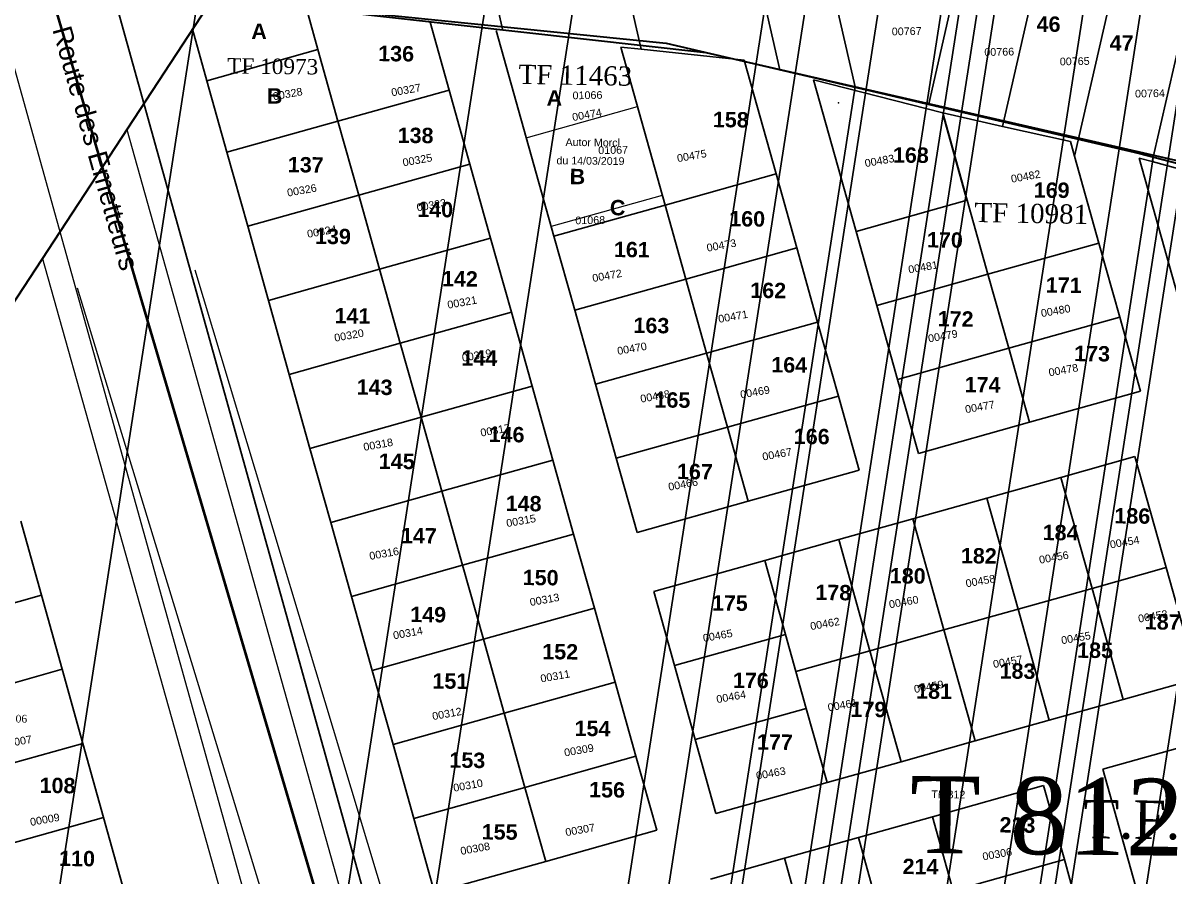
# Model space of a CAD drawing. Header units: metres. Extents: x 0 to 1324930, y 0 to 1631912.
# Drawn here: x 253627.8 to 253776.7, y 1630561.1 to 1630672.1 of the extents above; entities that cross this region are included whole.
import ezdxf
from ezdxf.enums import TextEntityAlignment as Align

# ---------------------------------------------------------------- set-up
doc = ezdxf.new("R2010")
doc.units = ezdxf.units.M
doc.header["$MEASUREMENT"] = 0
for name, color, linetype in [('A_revoir_geometrie_aberrante', 7, 'Continuous'), ('A_revoir_niveau_0', 7, 'Continuous'), ('historique_numero_parcelle', 7, 'Continuous'), ('limites_parcelles', 7, 'Continuous'), ('limites_sections', 7, 'Continuous'), ('limites_tf', 7, 'Continuous'), ('numero_lot', 7, 'Continuous'), ('numero_parcelle', 7, 'Continuous'), ('toponymie', 7, 'Continuous')]:
    doc.layers.add(name, color=color, linetype=linetype)
for name, color, linetype, lineweight in [('Autorisation de Morceller', 7, 'Continuous', 0), ('LimiteTF', 4, 'Continuous', 13), ('LOTI MAIRIE DIAM', 7, 'Continuous', 0), ('morcellements', 5, 'Continuous', 13), ('Nom_rues', 7, 'Continuous', 0), ('TITRE FONCIER', 7, 'Continuous', 0), ('TopoAlt', 3, 'Continuous', 0), ('TopoMat', 4, 'Continuous', 0)]:
    doc.layers.add(name, color=color, linetype=linetype, lineweight=lineweight)
doc.layers.add('Lignes HT Vectorisées', color=6, linetype='Continuous', lineweight=0, true_color=0xff00ff)
doc.styles.add('Arial 4.0', font='arial.ttf', dxfattribs={"width": 0.99, "height": 4e-06})
doc.styles.get("Standard").update_dxf_attribs({"font": 'txt.shx'})
doc.styles.add('Style-Arial', font='arial.ttf')
doc.styles.add('Style-FANCY', font='times.ttf')
doc.styles.add('style1', font='')
doc.styles.get('style1').set_extended_font_data('Times New Roman', bold=True)

# ---------------------------------------------------------------- blocks, each defined once
blk = doc.blocks.new('*U84')
at = {"layer": 'LimiteTF', "color": 5, "linetype": 'Continuous', "lineweight": 30}
for p, q in [((-149.024134, -136.935031), (-84.974134, -144.115031)), ((-84.974134, -144.115031), (-23.334134, -158.255031))]:
    blk.add_line(p, q, dxfattribs=at)
blk = doc.blocks.new('TCPOINT_108_1')
at = {"color": 0, "lineweight": -2}
blk.add_point((0, 0), dxfattribs=at)
at = {"layer": 'TopoAlt', "lineweight": -2}
blk.add_attdef('ALT', text='', height=0.00762, dxfattribs=at).set_placement((0.00254, -0.00254), align=Align.TOP_LEFT)
at = {"layer": 'TopoMat', "lineweight": -2}
blk.add_attdef('MAT', (0.00254, 0.00254), '', height=0.01524, dxfattribs=at)

msp = doc.modelspace()

# ---------------------------------------------------------------- linework, layer by layer
at = {"layer": 'A_revoir_geometrie_aberrante'}
for p in [(253818.61986, 1630923.38749), (253724.3939, 1630908.56345), (253783.36023, 1630905.73622), (253774.25578, 1630899.93366), (253814.74338, 1630885.17909), (253782.48128, 1630855.73806), (253817.74311, 1630841.65067), (253797.24446, 1630828.58239), (253747.95549, 1630826.37614), (253772.91621, 1630823.75877), (253668.05397, 1630787.75301), (253715.06164, 1630775.13962), (253758.56079, 1630716.32), (253733.98882, 1630702.58123), (253767.09052, 1630682.50395), (253736.02348, 1630663.7972), (253774.846, 1630654.88448)]:
    msp.add_line(p, (0, 0), dxfattribs=at)
at = {"layer": 'A_revoir_niveau_0', "color": 80, "linetype": 'Continuous', "lineweight": 0}
for p, q in [((253650.18538, 1630640.01605), (253678.26538, 1630546.70405)), ((253634.86838, 1630637.67705), (253665.29938, 1630537.90305))]:
    msp.add_line(p, q, dxfattribs=at)
at = {"layer": 'Autorisation de Morceller', "color": 1, "linetype": 'Continuous', "lineweight": 0, "flags": 128}
msp.add_lwpolyline([(253707.72, 1630661.23), (253711.31, 1630648.41), (253696.87, 1630644.36), (253696.51, 1630645.63), (253693.27, 1630657.18), (253707.72, 1630661.23)], close=True, dxfattribs=at)
at = {"layer": 'Lignes HT Vectorisées', "color": 5, "flags": 128}
msp.add_lwpolyline([(253756.66915, 1629670.28747), (253861.6214, 1629827.96483), (253775.88294, 1630131.98512), (253683.84738, 1630461.07475), (253586.37462, 1630811.1062), (253617.63126, 1631056.92065), (253648.5016, 1631303.4799), (253822.38623, 1631416.29853), (253967.16361, 1631512.85749)], dxfattribs=at)
at = {"layer": 'limites_parcelles'}
for p, q in [((253601.63646, 1630812.21548), (253698.29535, 1630465.10671)), ((253687.33685, 1630683.77638), (253690.21349, 1630671.1429)), ((253722.50488, 1630682.48654), (253726.25178, 1630666.0311)), ((253708.20746, 1630668.69752), (253705.92685, 1630678.71339)), ((253736.02256, 1630663.7932), (253732.8748, 1630677.61081)), ((253749.40561, 1630678.16471), (253745.6025, 1630661.59626)), ((253759.1532, 1630675.92702), (253755.1894, 1630658.65649)), ((253649.84822, 1630671.29733), (253652.57738, 1630675.46605)), ((253664.67695, 1630673.9761), (253666.1724, 1630668.64465)), ((253768.90079, 1630673.68946), (253764.56531, 1630654.79935)), ((253651.72796, 1630664.59621), (253649.84822, 1630671.29733)), ((253680.75098, 1630672.20961), (253683.22562, 1630663.3873)), ((253689.35613, 1630671.14905), (253696.8694, 1630644.36394)), ((253778.6485, 1630671.45177), (253774.65846, 1630654.06728)), ((253666.1724, 1630668.64465), (253651.72796, 1630664.59621)), ((253666.1724, 1630668.64465), (253668.78319, 1630659.33685)), ((253708.20746, 1630668.69752), (253705.54343, 1630668.9802)), ((253705.54343, 1630668.9802), (253711.31197, 1630648.41505)), ((253708.20746, 1630668.69752), (253721.59973, 1630667.27644)), ((253721.59973, 1630667.27644), (253725.75404, 1630652.46601)), ((253651.72796, 1630664.59621), (253654.33957, 1630655.28606)), ((253747.41525, 1630660.40103), (253730.63302, 1630664.69087)), ((253730.63302, 1630664.69087), (253736.15696, 1630644.99774)), ((253745.6025, 1630661.59626), (253736.02256, 1630663.7932)), ((253683.22562, 1630663.3873), (253668.78319, 1630659.33685)), ((253683.22562, 1630663.3873), (253685.92637, 1630653.75891)), ((253668.78319, 1630659.33685), (253654.33957, 1630655.28606)), ((253668.78319, 1630659.33685), (253671.48407, 1630649.70788)), ((253747.41525, 1630660.40103), (253750.59954, 1630649.04884)), ((253755.1894, 1630658.65649), (253747.41525, 1630660.40103)), ((253755.1894, 1630658.65649), (253764.04054, 1630656.67028)), ((253764.04054, 1630656.67028), (253764.56531, 1630654.79935)), ((253654.33957, 1630655.28606), (253657.04076, 1630645.65657)), ((253764.56531, 1630654.79935), (253767.74263, 1630643.47149)), ((253685.92637, 1630653.75891), (253671.48407, 1630649.70788)), ((253685.92637, 1630653.75891), (253688.62712, 1630644.13052)), ((253774.65846, 1630654.06728), (253772.94835, 1630654.532)), ((253772.94835, 1630654.532), (253780.84673, 1630626.37461)), ((253793.9573, 1630648.82287), (253774.65846, 1630654.06728)), ((253725.75404, 1630652.46601), (253711.31197, 1630648.41505)), ((253725.75404, 1630652.46601), (253728.45479, 1630642.83762)), ((253671.48407, 1630649.70788), (253657.04076, 1630645.65657)), ((253671.48407, 1630649.70788), (253674.18478, 1630640.07948)), ((253750.59954, 1630649.04884), (253736.15696, 1630644.99774)), ((253750.59954, 1630649.04884), (253753.3003, 1630639.42045)), ((253711.31197, 1630648.41505), (253696.8694, 1630644.36394)), ((253711.31197, 1630648.41505), (253714.01274, 1630638.78666)), ((253657.04076, 1630645.65657), (253659.74164, 1630636.02821)), ((253696.8694, 1630644.36394), (253699.57017, 1630634.73556)), ((253736.15696, 1630644.99774), (253738.85773, 1630635.36935)), ((253688.62712, 1630644.13052), (253674.18478, 1630640.07948)), ((253688.62712, 1630644.13052), (253691.32787, 1630634.50212)), ((253767.74263, 1630643.47149), (253753.3003, 1630639.42045)), ((253767.74263, 1630643.47149), (253770.44328, 1630633.84306)), ((253728.45479, 1630642.83762), (253714.01274, 1630638.78666)), ((253728.45484, 1630642.83763), (253728.45479, 1630642.83762)), ((253728.45479, 1630642.83762), (253731.15554, 1630633.20922)), ((253674.18478, 1630640.07948), (253659.74164, 1630636.02821)), ((253674.18478, 1630640.07948), (253676.8855, 1630630.45108)), ((253714.01274, 1630638.78666), (253699.57017, 1630634.73556)), ((253714.01274, 1630638.78666), (253716.71351, 1630629.15827)), ((253753.3003, 1630639.42045), (253738.85773, 1630635.36935)), ((253753.3003, 1630639.42045), (253756.00106, 1630629.79206)), ((253659.74164, 1630636.02821), (253662.44251, 1630626.39986)), ((253691.32787, 1630634.50212), (253676.8855, 1630630.45108)), ((253691.32794, 1630634.50214), (253691.32787, 1630634.50212)), ((253691.32787, 1630634.50212), (253694.02862, 1630624.87373)), ((253699.57017, 1630634.73556), (253702.27095, 1630625.10717)), ((253738.85773, 1630635.36935), (253741.5585, 1630625.74096)), ((253731.15554, 1630633.20922), (253716.71351, 1630629.15827)), ((253731.15554, 1630633.20922), (253733.85629, 1630623.58083)), ((253770.44328, 1630633.84306), (253756.00106, 1630629.79206)), ((253770.44328, 1630633.84306), (253773.14392, 1630624.21464)), ((253676.8855, 1630630.45108), (253662.44251, 1630626.39986)), ((253676.8855, 1630630.45108), (253679.58622, 1630620.82267)), ((253756.00106, 1630629.79206), (253741.5585, 1630625.74096)), ((253756.00106, 1630629.79206), (253758.70182, 1630620.16367)), ((253716.71351, 1630629.15827), (253702.27095, 1630625.10717)), ((253716.71351, 1630629.15827), (253719.41427, 1630619.52989)), ((253662.44251, 1630626.39986), (253665.14339, 1630616.7715)), ((253702.27095, 1630625.10717), (253704.97173, 1630615.47879)), ((253741.5585, 1630625.74096), (253744.25927, 1630616.11257)), ((253694.02862, 1630624.87373), (253679.58622, 1630620.82267)), ((253694.02862, 1630624.87373), (253696.72937, 1630615.24534)), ((253733.85629, 1630623.58083), (253719.41427, 1630619.52989)), ((253733.85632, 1630623.58084), (253733.85629, 1630623.58083)), ((253733.85629, 1630623.58083), (253736.55704, 1630613.95244)), ((253773.14392, 1630624.21464), (253758.70182, 1630620.16367)), ((253679.58622, 1630620.82267), (253665.14339, 1630616.7715)), ((253679.58622, 1630620.82267), (253682.28694, 1630611.19427)), ((253719.41427, 1630619.52989), (253704.97173, 1630615.47879)), ((253719.41427, 1630619.52989), (253722.11504, 1630609.9015)), ((253744.25927, 1630616.11257), (253758.70182, 1630620.16367)), ((253665.14339, 1630616.7715), (253667.84426, 1630607.14314)), ((253696.72937, 1630615.24534), (253682.28694, 1630611.19427)), ((253696.72937, 1630615.24534), (253699.43012, 1630605.61694)), ((253704.97173, 1630615.47879), (253707.67251, 1630605.8504)), ((253762.7901, 1630613.00202), (253772.41849, 1630615.70276)), ((253772.41849, 1630615.70276), (253776.46971, 1630601.25984)), ((253736.55704, 1630613.95244), (253722.11504, 1630609.9015)), ((253762.7901, 1630613.00202), (253753.16171, 1630610.30127)), ((253762.79009, 1630613.00204), (253762.7901, 1630613.00202)), ((253762.7901, 1630613.00202), (253766.84132, 1630598.5591)), ((253682.28694, 1630611.19427), (253667.84426, 1630607.14314)), ((253682.28694, 1630611.19427), (253684.98766, 1630601.56587)), ((253753.16171, 1630610.30127), (253743.53331, 1630607.60053)), ((253753.1617, 1630610.30129), (253753.16171, 1630610.30127)), ((253753.16171, 1630610.30127), (253757.21292, 1630595.85836)), ((253707.67251, 1630605.8504), (253722.11504, 1630609.9015)), ((253630.23914, 1630597.67008), (253627.55652, 1630607.30356)), ((253667.84426, 1630607.14314), (253670.54513, 1630597.51478)), ((253743.53331, 1630607.60053), (253733.90492, 1630604.89978)), ((253743.53331, 1630607.60055), (253743.53331, 1630607.60053)), ((253743.53331, 1630607.60053), (253747.58452, 1630593.15762)), ((253699.43012, 1630605.61694), (253684.98766, 1630601.56587)), ((253699.43012, 1630605.61694), (253702.13087, 1630595.98855)), ((253733.90492, 1630604.89978), (253724.27652, 1630602.19904)), ((253733.90491, 1630604.89979), (253733.90492, 1630604.89978)), ((253733.90492, 1630604.89978), (253737.95613, 1630590.45688)), ((253684.98766, 1630601.56587), (253670.54513, 1630597.51478)), ((253684.98766, 1630601.56587), (253687.68837, 1630591.93747)), ((253724.27652, 1630602.19904), (253709.83393, 1630598.14792)), ((253724.27652, 1630602.19904), (253724.27652, 1630602.19904)), ((253724.27652, 1630602.19904), (253726.97727, 1630592.57064)), ((253776.46971, 1630601.25984), (253766.84132, 1630598.5591)), ((253776.46973, 1630601.25985), (253776.46971, 1630601.25984)), ((253776.46971, 1630601.25984), (253780.52061, 1630586.81805)), ((253766.84132, 1630598.5591), (253757.21292, 1630595.85836)), ((253766.84132, 1630598.5591), (253770.89225, 1630584.11719)), ((253616.02269, 1630593.6823), (253630.23914, 1630597.67008)), ((253632.92176, 1630588.0366), (253630.23914, 1630597.67008)), ((253670.54513, 1630597.51478), (253673.24601, 1630587.88642)), ((253709.83393, 1630598.14792), (253712.53468, 1630588.51953)), ((253702.13087, 1630595.98855), (253687.68837, 1630591.93747)), ((253702.1309, 1630595.98856), (253702.13087, 1630595.98855)), ((253702.13087, 1630595.98855), (253704.83162, 1630586.36016)), ((253757.21292, 1630595.85836), (253747.58452, 1630593.15762)), ((253757.21292, 1630595.85836), (253761.26389, 1630581.41632)), ((253726.97727, 1630592.57064), (253712.53468, 1630588.51953)), ((253726.97727, 1630592.57064), (253728.32773, 1630587.75614)), ((253747.58452, 1630593.15762), (253737.95613, 1630590.45688)), ((253747.58452, 1630593.15762), (253751.63553, 1630578.71546)), ((253687.68837, 1630591.93747), (253673.24601, 1630587.88642)), ((253687.68837, 1630591.93747), (253690.38909, 1630582.30907)), ((253737.95613, 1630590.45688), (253728.32773, 1630587.75614)), ((253737.95613, 1630590.45688), (253742.00717, 1630576.0146)), ((253618.72333, 1630584.05387), (253632.92176, 1630588.0366)), ((253635.60438, 1630578.40313), (253632.92176, 1630588.0366)), ((253673.24601, 1630587.88642), (253675.94688, 1630578.25806)), ((253712.53468, 1630588.51953), (253712.53467, 1630588.51952)), ((253712.53468, 1630588.51953), (253715.23543, 1630578.89113)), ((253728.32773, 1630587.75614), (253729.67802, 1630582.94224)), ((253704.83162, 1630586.36016), (253690.38909, 1630582.30907)), ((253704.83164, 1630586.36016), (253704.83162, 1630586.36016)), ((253704.83162, 1630586.36016), (253707.53237, 1630576.73177)), ((253780.52061, 1630586.81805), (253770.89225, 1630584.11719)), ((253770.89225, 1630584.11719), (253761.26389, 1630581.41632)), ((253690.38909, 1630582.30907), (253675.94688, 1630578.25806)), ((253690.38909, 1630582.30907), (253693.08981, 1630572.68066)), ((253729.67802, 1630582.94224), (253715.23543, 1630578.89113)), ((253729.67802, 1630582.94224), (253732.37881, 1630573.31374)), ((253761.26389, 1630581.41632), (253751.63553, 1630578.71546)), ((253715.23543, 1630578.89113), (253715.23541, 1630578.89113)), ((253715.23543, 1630578.89113), (253717.93626, 1630569.26244)), ((253785.56761, 1630579.92417), (253768.23956, 1630575.06383)), ((253621.42397, 1630574.42545), (253635.60438, 1630578.40313)), ((253638.287, 1630568.76965), (253635.60438, 1630578.40313)), ((253675.94688, 1630578.25806), (253678.64775, 1630568.62971)), ((253751.63553, 1630578.71546), (253742.00717, 1630576.0146)), ((253707.53237, 1630576.73177), (253693.08981, 1630572.68066)), ((253707.53237, 1630576.73177), (253710.23312, 1630567.10337)), ((253707.53238, 1630576.73177), (253707.53237, 1630576.73177)), ((253742.00717, 1630576.0146), (253732.37881, 1630573.31374)), ((253768.23956, 1630575.06383), (253776.34181, 1630546.1775)), ((253717.93626, 1630569.26244), (253732.37881, 1630573.31374)), ((253746.09441, 1630568.85158), (253760.53702, 1630572.90262)), ((253760.53702, 1630572.90262), (253763.23757, 1630563.27454)), ((253693.08981, 1630572.68066), (253678.64775, 1630568.62971)), ((253693.08981, 1630572.68066), (253695.79053, 1630563.05226)), ((253624.1246, 1630564.79703), (253638.287, 1630568.76965)), ((253640.96962, 1630559.13617), (253638.287, 1630568.76965)), ((253678.64775, 1630568.62971), (253681.34863, 1630559.00135)), ((253746.09441, 1630568.85158), (253736.466, 1630566.15089)), ((253746.09441, 1630568.85158), (253748.79498, 1630559.22344)), ((253710.23312, 1630567.10337), (253695.79053, 1630563.05226)), ((253736.466, 1630566.15089), (253726.83759, 1630563.45019)), ((253736.466, 1630566.15089), (253740.51691, 1630551.70849)), ((253681.34863, 1630559.00135), (253695.79053, 1630563.05226)), ((253726.83759, 1630563.45019), (253717.20918, 1630560.7495)), ((253726.83759, 1630563.45019), (253730.88851, 1630549.00775)), ((253763.23757, 1630563.27454), (253748.79498, 1630559.22344)), ((253763.23757, 1630563.27454), (253765.93822, 1630553.64612))]:
    msp.add_line(p, q, dxfattribs=at)
at = {"layer": 'limites_sections', "color": 112, "linetype": 'Continuous', "lineweight": 40, "flags": 128}
for points in [[(254450.84006, 1630759.17525), (254395.3871, 1630569.1026), (254353.2541, 1630409.5098), (254348.49226, 1630392.38815), (254237.72828, 1630442.84484), (254040.03808, 1630496.89822), (253942.17203, 1630521.14592), (253859.1482, 1630539.48477), (253853.18689, 1630453.72681), (253808.24301, 1630442.91488), (253793.1789, 1630438.29059), (253774.7544, 1630423.15502), (253711.13409, 1630399.98221), (253678.01584, 1630518.05282), (253627.84835, 1630688.3893), (253621.62441, 1630712.82884), (253610.97515, 1630786.91817), (253609.69659, 1630931.39724), (253737.56631, 1630938.28485), (253928.21617, 1630961.4925), (253976.91465, 1630881.7928), (254242.09831, 1630809.46707), (254450.84006, 1630759.17525)], [(253571.04708, 1630723.59957), (253600.1863, 1630706.54853), (253621.81723, 1630711.99444), (253628.04112, 1630687.55487), (253678.20867, 1630517.21846), (253711.26263, 1630399.4259), (253749.05441, 1630241.18811), (253786.71903, 1630083.07753), (253667.01916, 1630061.04847), (253520.67758, 1630008.00346), (253349.87463, 1629905.00727), (253370.89489, 1630071.74561), (253278.66491, 1630062.12861), (253271.08256, 1630189.80614), (253238.7921, 1630544.17911), (253486.32208, 1630710.42565), (253532.90498, 1630728.2652), (253571.04708, 1630723.59957)]]:
    msp.add_lwpolyline(points, close=True, dxfattribs=at)
at = {"layer": 'limites_tf', "color": 5, "linetype": 'Continuous', "lineweight": 0}
for p, q in [((253750.57679, 1630649.00991, -0.00001), (253747.47643, 1630660.09119, -0.00001)), ((253630.38088, 1630641.52246, -0.00001), (253641.3173, 1630658.25849, -0.00001)), ((253641.3173, 1630658.25849, -0.00001), (253698.36112, 1630455.01048, -0.00001)), ((253684.76581, 1630447.91291, -0.00001), (253630.37717, 1630641.53989, -0.00001))]:
    msp.add_line(p, q, dxfattribs=at)
at = {"layer": 'limites_tf', "color": 5, "linetype": 'Continuous', "lineweight": 30, "flags": 128}
msp.add_lwpolyline([(253594.42676, 1630586.6008), (253652.57738, 1630675.46605), (253711.46161, 1630669.49024), (253773.0514, 1630655.13312), (253863.47301, 1630631.51545), (253855.55349, 1630548.17119), (253852.24203, 1630482.49245), (253763.12496, 1630463.61636), (253714.31684, 1630461.39834), (253689.13183, 1630451.50702), (253671.66464, 1630435.30848), (253634.41399, 1630420.99965), (253629.5891, 1630422.45666), (253601.39883, 1630430.94605), (253541.38187, 1630412.04742), (253528.07813, 1630405.33426), (253527.69407, 1630401.34559), (253457.50103, 1630494.25351), (253431.58389, 1630529.16506), (253432.12865, 1630533.35316), (253488.96046, 1630553.63303), (253594.42676, 1630586.6008)], close=True, dxfattribs=at)
at = {"layer": 'morcellements', "color": 2, "linetype": 'Continuous', "lineweight": 0}
msp.add_3dface([(253707.72, 1630661.23), (253710.96, 1630649.67), (253696.51, 1630645.63), (253693.27, 1630657.18)], dxfattribs=at)

# ---------------------------------------------------------------- block references
at = {"layer": 'limites_tf', "color": 5, "linetype": 'Continuous', "lineweight": 30}
msp.add_blockref('*U84', (253801.60151, 1630812.40108), dxfattribs=at)
at = {"layer": 'toponymie', "lineweight": 0, "xscale": 39.374638, "yscale": 39.374638, "zscale": 39.374638}
msp.add_blockref('TCPOINT_108_1', (253733.85888, 1630661.73437), dxfattribs=at)

# ---------------------------------------------------------------- texts
at = {"layer": 'historique_numero_parcelle', "color": 7, "lineweight": 0, "style": 'Style-Arial'}
msp.add_text('00474', height=1, rotation=10.13223, dxfattribs=at).set_placement((253699.15641, 1630660.32894, -0.00001), align=Align.TOP_LEFT)
at = {"layer": 'limites_sections', "color": 7, "linetype": 'Continuous', "lineweight": 0, "insert": (253660.30076, 1630666.46045), "char_height": 2, "attachment_point": 5, "rotation": 359.3700205, "line_spacing_factor": 0.6, "style": 'Style-FANCY'}
msp.add_mtext('TF 10973', dxfattribs=at)
at = {"layer": 'limites_tf', "lineweight": 0, "char_height": 2.50029, "attachment_point": 1, "rotation": 359.0000236, "line_spacing_factor": 0.72871}
for s, insert in [('\\fTimes New Roman|b0|i0|c00|p23;TF 11463', (253692.28096, 1630666.69247, 6.49074)), ('\\fTimes New Roman|b0|i0|c00|p23;TF 10981', (253751.56582, 1630648.71916, 6.49074))]:
    msp.add_mtext(s, dxfattribs=dict(at, insert=insert))
at = {"layer": 'LOTI MAIRIE DIAM', "color": 4, "linetype": 'Continuous', "lineweight": 0, "insert": (253697.22757, 1630657.12941), "char_height": 1, "attachment_point": 1, "rotation": 359.3515126, "line_spacing_factor": 0.72, "style": 'Arial 4.0'}
msp.add_mtext('   Autor Morcl\\P\\Pdu 14/03/2019', dxfattribs=at)
at = {"layer": 'Nom_rues', "color": 7, "linetype": 'Continuous', "lineweight": 0, "style": 'Style-Arial'}
msp.add_text('Route des Emetteurs', height=2.499995, rotation=285.767014, dxfattribs=at).set_placement((253631.62035, 1630671.26982))
at = {"layer": 'numero_lot', "color": 7, "linetype": 'Continuous', "lineweight": 30, "style": 'Style-FANCY'}
msp.add_text('106', height=1, rotation=359.37, dxfattribs=at).set_placement((253627.23781, 1630581.61602), align=Align.MIDDLE_CENTER)
at = {"layer": 'numero_lot', "color": 7, "linetype": 'Continuous', "lineweight": 0, "char_height": 2, "attachment_point": 7, "line_spacing_factor": 0.72, "style": 'style1'}
for s, insert in [('\\fArial|b1|i0|c00|p39;46', (253759.63074, 1630670.926)), ('\\fArial|b1|i0|c00|p39;47', (253769.12799, 1630668.50904))]:
    msp.add_mtext(s, dxfattribs=dict(at, insert=insert))
at = {"layer": 'numero_lot', "color": 7, "linetype": 'Continuous', "lineweight": 30, "char_height": 2, "attachment_point": 7, "rotation": 359.3700205, "line_spacing_factor": 0.72, "style": 'style1'}
for s, insert in [('\\fArial|b1|i0|c00|p39;A', (253657.50673, 1630670.03472)), ('\\fArial|b1|i0|c00|p39;136', (253674.00373, 1630667.11367)), ('\\fArial|b1|i0|c00|p39;B', (253659.53273, 1630661.63026)), ('\\fArial|b1|i0|c00|p39;A', (253695.90357, 1630661.3619)), ('\\fArial|b1|i0|c00|p39;158', (253717.52238, 1630658.53179)), ('\\fArial|b1|i0|c00|p39;138', (253676.53653, 1630656.48008)), ('\\fArial|b1|i0|c00|p39;168', (253740.94064, 1630653.91835)), ('\\fArial|b1|i0|c00|p39;137', (253662.25225, 1630652.65999)), ('\\fArial|b1|i0|c00|p39;B', (253698.90259, 1630651.14289)), ('\\fArial|b1|i0|c00|p39;169', (253759.24933, 1630649.36109)), ('\\fArial|b1|i0|c00|p39;140', (253679.08026, 1630646.84065)), ('\\fArial|b1|i0|c00|p39;C', (253704.12923, 1630647.06964)), ('\\fArial|b1|i0|c00|p39;160', (253719.6517, 1630645.62997)), ('\\fArial|b1|i0|c00|p39;139', (253665.79315, 1630643.34103)), ('\\fArial|b1|i0|c00|p39;170', (253745.3617, 1630642.88521)), ('\\fArial|b1|i0|c00|p39;161', (253704.65569, 1630641.62832)), ('\\fArial|b1|i0|c00|p39;142', (253682.29362, 1630637.85672)), ('\\fArial|b1|i0|c00|p39;171', (253760.81717, 1630637.03362)), ('\\fArial|b1|i0|c00|p39;162', (253722.38832, 1630636.31985)), ('\\fArial|b1|i0|c00|p39;141', (253668.32959, 1630633.03883)), ('\\fArial|b1|i0|c00|p39;172', (253746.7632, 1630632.64283)), ('\\fArial|b1|i0|c00|p39;163', (253707.19681, 1630631.75219)), ('\\fArial|b1|i0|c00|p39;144', (253684.83006, 1630627.55451)), ('\\fArial|b1|i0|c00|p39;173', (253764.50416, 1630628.09182)), ('\\fArial|b1|i0|c00|p39;164', (253725.12077, 1630626.631)), ('\\fArial|b1|i0|c00|p39;143', (253671.20814, 1630623.72715)), ('\\fArial|b1|i0|c00|p39;174', (253750.26512, 1630624.08185)), ('\\fArial|b1|i0|c00|p39;165', (253709.92927, 1630622.06334)), ('\\fArial|b1|i0|c00|p39;146', (253688.36367, 1630617.57278)), ('\\fArial|b1|i0|c00|p39;166', (253728.04663, 1630617.3188)), ('\\fArial|b1|i0|c00|p39;145', (253674.08305, 1630614.08408)), ('\\fArial|b1|i0|c00|p39;167', (253712.85512, 1630612.75114)), ('\\fArial|b1|i0|c00|p39;148', (253690.58352, 1630608.59977)), ('\\fArial|b1|i0|c00|p39;186', (253769.73375, 1630606.98516)), ('\\fArial|b1|i0|c00|p39;147', (253676.95795, 1630604.44101)), ('\\fArial|b1|i0|c00|p39;184', (253760.40881, 1630604.81504)), ('\\fArial|b1|i0|c00|p39;182', (253749.77669, 1630601.79352)), ('\\fArial|b1|i0|c00|p39;180', (253740.5281, 1630599.18967)), ('\\fArial|b1|i0|c00|p39;150', (253692.79607, 1630598.96399)), ('\\fArial|b1|i0|c00|p39;178', (253730.85172, 1630597.02341)), ('\\fArial|b1|i0|c00|p39;175', (253717.3988, 1630595.65623)), ('\\fArial|b1|i0|c00|p39;149', (253678.16969, 1630594.15337)), ('\\fArial|b1|i0|c00|p39;187', (253773.69191, 1630593.19746)), ('\\fArial|b1|i0|c00|p39;152', (253695.3398, 1630589.32456)), ('\\fArial|b1|i0|c00|p39;185', (253764.89102, 1630589.50647)), ('\\fArial|b1|i0|c00|p39;183', (253754.80316, 1630586.80363)), ('\\fArial|b1|i0|c00|p39;151', (253681.05553, 1630585.50448)), ('\\fArial|b1|i0|c00|p39;176', (253720.12708, 1630585.58866)), ('\\fArial|b1|i0|c00|p39;181', (253743.95922, 1630584.19027)), ('\\fArial|b1|i0|c00|p39;179', (253735.41621, 1630581.82216)), ('\\fArial|b1|i0|c00|p39;154', (253699.53576, 1630579.33554)), ('\\fArial|b1|i0|c00|p39;177', (253723.25676, 1630577.59993)), ('\\fArial|b1|i0|c00|p39;153', (253683.26079, 1630575.20591)), ('\\fArial|b1|i0|c00|p39;108', (253629.97018, 1630571.91955)), ('\\fArial|b1|i0|c00|p39;156', (253701.43536, 1630571.36034)), ('\\fArial|b1|i0|c00|p39;213', (253754.79931, 1630566.78262)), ('\\fArial|b1|i0|c00|p39;155', (253687.46404, 1630565.87967)), ('\\fArial|b1|i0|c00|p39;110', (253632.51547, 1630562.42215)), ('\\fArial|b1|i0|c00|p39;214', (253742.19451, 1630561.40191))]:
    msp.add_mtext(s, dxfattribs=dict(at, insert=insert))
at = {"layer": 'numero_parcelle', "color": 5, "lineweight": 0, "style": 'Style-Arial'}
for s, p in [('00767', (253740.78262, 1630671.49634)), ('00766', (253752.81872, 1630668.81196)), ('00765', (253762.6331, 1630667.58976)), ('01066', (253699.27425, 1630663.17533)), ('00764', (253772.4164, 1630663.41028)), ('01067', (253702.61493, 1630656.05061)), ('01068', (253699.6335, 1630646.91825, 0))]:
    msp.add_text(s, height=1, rotation=1.13223, dxfattribs=at).set_placement(p, align=Align.TOP_LEFT)
at = {"layer": 'numero_parcelle', "color": 5, "lineweight": 30, "style": 'Style-Arial'}
for s, p in [('00327', (253675.62699, 1630663.54775, -0.00001)), ('00328', (253660.24153, 1630663.03353, -0.00001)), ('00325', (253677.10936, 1630654.43296, -0.00001)), ('00475', (253712.79191, 1630654.97666, -0.00001)), ('00483', (253737.20053, 1630654.34045, -0.00001)), ('00482', (253756.21251, 1630652.30173, -0.00001)), ('00326', (253662.08751, 1630650.50145, -0.00001)), ('00323', (253678.93143, 1630648.56748, -0.00001)), ('00324', (253664.68645, 1630645.13809, -0.00001)), ('00473', (253716.64192, 1630643.33814, -0.00001)), ('00472', (253701.77473, 1630639.39241, -0.00001)), ('00481', (253742.85981, 1630640.49893, -0.00001)), ('00321', (253682.92658, 1630635.92106, -0.00001)), ('00480', (253760.11146, 1630634.82438, -0.00001)), ('00471', (253718.15197, 1630634.07458, -0.00001)), ('00320', (253668.21668, 1630631.62762, -0.00001)), ('00479', (253745.43577, 1630631.53748, -0.00001)), ('00319', (253684.81404, 1630629.02289, -0.00001)), ('00470', (253705.01391, 1630629.9111, -0.00001)), ('00478', (253761.10826, 1630627.11913, -0.00001)), ('00468', (253708.01907, 1630623.69769, -0.00001)), ('00469', (253721.00699, 1630624.24673, -0.00001)), ('00477', (253750.25392, 1630622.32557, -0.00001)), ('00317', (253687.22898, 1630619.28644, -0.00001)), ('00318', (253672.00671, 1630617.42461, -0.00001)), ('00467', (253723.88458, 1630616.16715, -0.00001)), ('00466', (253711.65189, 1630612.24841, -0.00001)), ('00315', (253690.58289, 1630607.51279, -0.00001)), ('00454', (253769.07678, 1630604.73235, -0.00001)), ('00316', (253672.77795, 1630603.2425, -0.00001)), ('00456', (253759.87139, 1630602.74823, -0.00001)), ('00458', (253750.32016, 1630599.68037, -0.00001)), ('00313', (253693.64367, 1630597.24831, -0.00001)), ('00460', (253740.35278, 1630596.95278, -0.00001)), ('00453', (253772.75105, 1630595.08797, -0.00001)), ('00462', (253730.11096, 1630594.11177, -0.00001)), ('00314', (253675.87101, 1630592.91511, -0.00001)), ('00465', (253716.16082, 1630592.56744, -0.00001)), ('00455', (253762.74478, 1630592.26988, -0.00001)), ('00457', (253753.88419, 1630589.18426, -0.00001)), ('00311', (253695.03263, 1630587.2991, -0.00001)), ('00459', (253743.60539, 1630585.93393, -0.00001)), ('00464', (253717.90714, 1630584.61797, -0.00001)), ('00461', (253732.39157, 1630583.54411, -0.00001)), ('00312', (253680.95638, 1630582.40867, -0.00001)), ('00007', (253625.04982, 1630578.77597, -0.00001)), ('00309', (253698.11339, 1630577.67124, -0.00001)), ('00463', (253723.07254, 1630574.66092, -0.00001)), ('00310', (253683.69142, 1630573.08747, -0.00001)), ('00009', (253628.66406, 1630568.63997, -0.00001)), ('00307', (253698.26802, 1630567.30936, -0.00001)), ('00308', (253684.62508, 1630564.87127, -0.00001)), ('00306', (253752.51168, 1630564.15301, -0.00001))]:
    msp.add_text(s, height=1, rotation=10.13223, dxfattribs=at).set_placement(p, align=Align.TOP_LEFT)
at = {"layer": 'TITRE FONCIER', "color": 2, "linetype": 'Continuous', "lineweight": 0, "style": 'Style-FANCY'}
for s, height, p in [('T 812', 10.000002, (253760.95964, 1630568.96788)), ('T.F.812/R', 4.999998, (253781.25879, 1630568.3902))]:
    msp.add_text(s, height=height, rotation=359.37, dxfattribs=at).set_placement(p, align=Align.MIDDLE_CENTER)
at = {"layer": 'TITRE FONCIER', "color": 2, "linetype": 'Continuous', "lineweight": 0, "insert": (253745.95145, 1630572.28212), "char_height": 1, "attachment_point": 1, "rotation": 359.3476733, "line_spacing_factor": 0.779643, "style": 'Style-Arial'}
msp.add_mtext('TF 812', dxfattribs=at)

doc.saveas('drawing.dxf')
